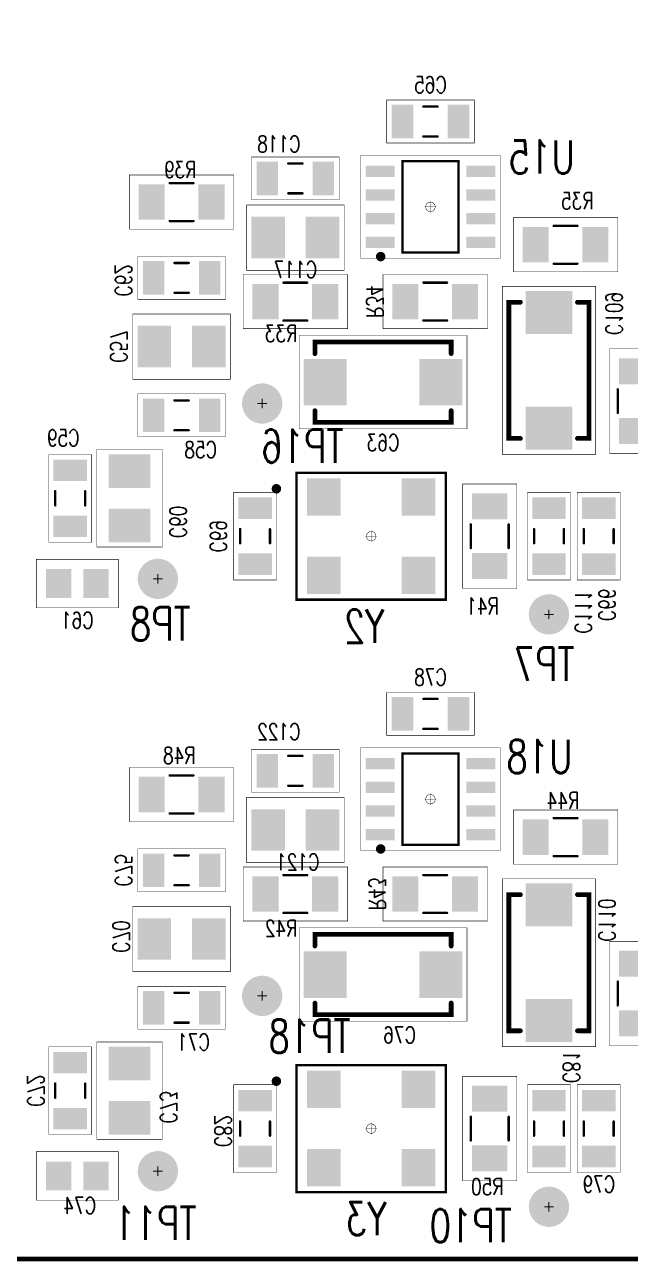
# Model space of a CAD drawing. Extents: x -0.16 to 8.87, y -0.15 to 6.46.
# Drawn here: x 1.919 to 3.197, y -0.005 to 2.604 of the extents above; entities that cross this region are included whole.
import ezdxf
from ezdxf.enums import TextEntityAlignment as Align

# ---------------------------------------------------------------- set-up
doc = ezdxf.new("R2010")
doc.units = 0
for name, color, linetype in [('BOARD_OUTLINE_00', 4, 'CONTINUOUS'), ('DRIL_NPLTE_THRU_01', 146, 'CONTINUOUS'), ('DRIL_NPLTE_THRU_02', 3, 'CONTINUOUS'), ('DRIL_NPLTE_THRU_03', 2, 'CONTINUOUS'), ('DRIL_NPLTE_THRU_04', 23, 'CONTINUOUS'), ('DRIL_PLTE_THRU_01', 146, 'CONTINUOUS'), ('DRIL_PLTE_THRU_02', 3, 'CONTINUOUS'), ('DRIL_PLTE_THRU_03', 2, 'CONTINUOUS'), ('DRIL_PLTE_THRU_04', 23, 'CONTINUOUS'), ('DRIL_SYMBOL', 4, 'CONTINUOUS'), ('PADS_BOT', 231, 'CONTINUOUS'), ('PADS_INNER', 130, 'CONTINUOUS'), ('PADS_TOP', 130, 'CONTINUOUS'), ('PART_BOT_2DLINE_26', 43, 'CONTINUOUS'), ('PART_BOT_2DLINE_27', 136, 'CONTINUOUS'), ('PART_NAME_29', 183, 'CONTINUOUS'), ('TAG_00', 4, 'CONTINUOUS'), ('TAG_01', 4, 'CONTINUOUS')]:
    doc.layers.add(name, color=color, linetype=linetype)
doc.styles.add('W0$01', font='simplex', dxfattribs={"width": 0.75})

# ---------------------------------------------------------------- blocks, each defined once
blk = doc.blocks.new('BOARD_3')
at = {"layer": 'BOARD_OUTLINE_00', "const_width": 0.01}
blk.add_lwpolyline([(0, 0), (8.7, 0), (8.7, 4), (5.459, 4), (5.459, 6.316), (2.9, 6.316), (2.9, 4), (0, 4)], close=True, dxfattribs=at)
blk = doc.blocks.new('SMOOTH_0$001')
at = {"const_width": 0.0005}
blk.add_lwpolyline([(-0.00025, 0, 1), (0.00025, 0, 1)], format="xyb", close=True, dxfattribs=at)
blk = doc.blocks.new('PART_BODY_BOT_6')
at = {"layer": 'PART_BOT_2DLINE_27', "const_width": 0.001}
blk.add_lwpolyline([(0.08661, 0.05118), (0.08661, -0.05118), (-0.08661, -0.05118), (-0.08661, 0.05118)], close=True, dxfattribs=at)
at = {"layer": 'PART_BOT_2DLINE_27'}
for p in [(-0.08661, 0.05118), (0.08661, 0.05118), (-0.08661, -0.05118), (0.08661, -0.05118)]:
    blk.add_blockref('SMOOTH_0$001', p, dxfattribs=at)
blk = doc.blocks.new('DRIL_HOLE_0')
blk.add_lwpolyline([(0, 0, 1), (0, 0, 1)], format="xyb", close=True)
blk = doc.blocks.new('PAD_1')
blk.add_lwpolyline([(0, 0, 1), (0, 0, 1)], format="xyb", close=True)
blk = doc.blocks.new('PAD_2')
at = {"const_width": 0.05315}
blk.add_lwpolyline([(-0.03051, 0), (0.03051, 0)], dxfattribs=at)
blk = doc.blocks.new('STK_BOT_16')
at = {"layer": 'DRIL_NPLTE_THRU_01'}
blk.add_blockref('DRIL_HOLE_0', (0, 0), dxfattribs=at)
at = {"layer": 'DRIL_NPLTE_THRU_02'}
blk.add_blockref('DRIL_HOLE_0', (0, 0), dxfattribs=at)
at = {"layer": 'DRIL_NPLTE_THRU_03'}
blk.add_blockref('DRIL_HOLE_0', (0, 0), dxfattribs=at)
at = {"layer": 'DRIL_NPLTE_THRU_04'}
blk.add_blockref('DRIL_HOLE_0', (0, 0), dxfattribs=at)
at = {"layer": 'PADS_BOT', "rotation": 90}
blk.add_blockref('PAD_2', (0, 0), dxfattribs=at)
at = {"layer": 'PADS_INNER'}
blk.add_blockref('PAD_1', (0, 0), dxfattribs=at)
at = {"layer": 'PADS_TOP'}
blk.add_blockref('PAD_1', (0, 0), dxfattribs=at)
blk = doc.blocks.new('SYM_BOT_4')
for name, p in [('STK_BOT_16', (-0.03937, 0)), ('STK_BOT_16', (0.03937, 0)), ('PART_BODY_BOT_6', (0, 0))]:
    blk.add_blockref(name, p)
blk = doc.blocks.new('PART_BOT_6')
blk.add_blockref('SYM_BOT_4', (0, 0))
at = {"layer": 'PART_NAME_29', "style": 'W0$01', "width": 0.75}
blk.add_text('C61', height=0.035, dxfattribs=at).set_placement((0, -0.095), align=Align.CENTER)
blk = doc.blocks.new('PART_BOT_7')
blk.add_blockref('SYM_BOT_4', (0, 0))
at = {"layer": 'PART_NAME_29', "style": 'W0$01', "width": 0.75}
blk.add_text('C74', height=0.035, dxfattribs=at).set_placement((-0.005, -0.08), align=Align.CENTER)
blk = doc.blocks.new('SMOOTH_0$005')
at = {"const_width": 0.0025}
blk.add_lwpolyline([(-0.00125, 0, 1), (0.00125, 0, 1)], format="xyb", close=True, dxfattribs=at)
blk = doc.blocks.new('PART_BODY_BOT_7')
at = {"layer": 'PART_BOT_2DLINE_26', "const_width": 0.005}
for points in [[(-0.015, 0.0315), (0.015, 0.0315)], [(-0.015, -0.0315), (0.015, -0.0315)]]:
    blk.add_lwpolyline(points, dxfattribs=at)
at = {"layer": 'PART_BOT_2DLINE_27', "const_width": 0.001}
blk.add_lwpolyline([(-0.09252, -0.04528), (0.09252, -0.04528), (0.09252, 0.04528), (-0.09252, 0.04528)], close=True, dxfattribs=at)
at = {"layer": 'PART_BOT_2DLINE_26'}
for p in [(-0.015, 0.0315), (0.015, 0.0315), (-0.015, -0.0315), (0.015, -0.0315)]:
    blk.add_blockref('SMOOTH_0$005', p, dxfattribs=at)
at = {"layer": 'PART_BOT_2DLINE_27'}
for p in [(-0.09252, 0.04528), (0.09252, 0.04528), (-0.09252, -0.04528), (0.09252, -0.04528)]:
    blk.add_blockref('SMOOTH_0$001', p, dxfattribs=at)
blk = doc.blocks.new('PAD_3')
at = {"const_width": 0.0453}
blk.add_lwpolyline([(-0.0354, 0), (0.0354, 0)], dxfattribs=at)
blk = doc.blocks.new('STK_BOT_17')
at = {"layer": 'DRIL_NPLTE_THRU_01'}
blk.add_blockref('DRIL_HOLE_0', (0, 0), dxfattribs=at)
at = {"layer": 'DRIL_NPLTE_THRU_02'}
blk.add_blockref('DRIL_HOLE_0', (0, 0), dxfattribs=at)
at = {"layer": 'DRIL_NPLTE_THRU_03'}
blk.add_blockref('DRIL_HOLE_0', (0, 0), dxfattribs=at)
at = {"layer": 'DRIL_NPLTE_THRU_04'}
blk.add_blockref('DRIL_HOLE_0', (0, 0), dxfattribs=at)
at = {"layer": 'PADS_BOT', "rotation": 90}
blk.add_blockref('PAD_3', (0, 0), dxfattribs=at)
at = {"layer": 'PADS_INNER'}
blk.add_blockref('PAD_1', (0, 0), dxfattribs=at)
at = {"layer": 'PADS_TOP'}
blk.add_blockref('PAD_1', (0, 0), dxfattribs=at)
blk = doc.blocks.new('SYM_BOT_5')
for name, p in [('STK_BOT_17', (-0.05906, 0)), ('STK_BOT_17', (0.05906, 0)), ('PART_BODY_BOT_7', (0, 0))]:
    blk.add_blockref(name, p)
blk = doc.blocks.new('PART_BOT_14')
blk.add_blockref('SYM_BOT_5', (0, 0))
at = {"layer": 'PART_NAME_29', "style": 'W0$01', "width": 0.75}
blk.add_text('C62', height=0.035, rotation=90, dxfattribs=at).set_placement((0.14, -0.005), align=Align.CENTER)
blk = doc.blocks.new('PART_BOT_15')
blk.add_blockref('SYM_BOT_5', (0, 0))
at = {"layer": 'PART_NAME_29', "style": 'W0$01', "width": 0.75}
blk.add_text('C75', height=0.035, rotation=90, dxfattribs=at).set_placement((0.14, 0), align=Align.CENTER)
blk = doc.blocks.new('PART_BOT_18')
blk.add_blockref('SYM_BOT_5', (0, 0))
at = {"layer": 'PART_NAME_29', "style": 'W0$01', "width": 0.75}
blk.add_text('C118', height=0.035, dxfattribs=at).set_placement((0.035, 0.055), align=Align.CENTER)
blk = doc.blocks.new('PART_BOT_20')
blk.add_blockref('SYM_BOT_5', (0, 0))
at = {"layer": 'PART_NAME_29', "style": 'W0$01', "width": 0.75}
blk.add_text('C122', height=0.035, dxfattribs=at).set_placement((0.035, 0.065), align=Align.CENTER)
blk = doc.blocks.new('PART_BOT_41')
blk.add_blockref('SYM_BOT_5', (0, 0))
at = {"layer": 'PART_NAME_29', "style": 'W0$01', "width": 0.75}
blk.add_text('C58', height=0.035, rotation=180, dxfattribs=at).set_placement((0.04, 0.09), align=Align.CENTER)
blk = doc.blocks.new('PART_BOT_42')
blk.add_blockref('SYM_BOT_5', (0, 0))
at = {"layer": 'PART_NAME_29', "style": 'W0$01', "width": 0.75}
blk.add_text('C59', height=0.035, rotation=270, dxfattribs=at).set_placement((0.11, -0.015), align=Align.CENTER)
blk = doc.blocks.new('PART_BOT_43')
blk.add_blockref('SYM_BOT_5', (0, 0))
at = {"layer": 'PART_NAME_29', "style": 'W0$01', "width": 0.75}
blk.add_text('C65', height=0.035, dxfattribs=at).set_placement((0, 0.06), align=Align.CENTER)
blk = doc.blocks.new('PART_BOT_44')
blk.add_blockref('SYM_BOT_5', (0, 0))
at = {"layer": 'PART_NAME_29', "style": 'W0$01', "width": 0.75}
blk.add_text('C66', height=0.035, dxfattribs=at).set_placement((-0.145, 0), align=Align.CENTER)
blk = doc.blocks.new('PART_BOT_46')
blk.add_blockref('SYM_BOT_5', (0, 0))
at = {"layer": 'PART_NAME_29', "style": 'W0$01', "width": 0.75}
blk.add_text('C69', height=0.035, rotation=180, dxfattribs=at).set_placement((0, 0.095), align=Align.CENTER)
blk = doc.blocks.new('PART_BOT_47')
blk.add_blockref('SYM_BOT_5', (0, 0))
at = {"layer": 'PART_NAME_29', "style": 'W0$01', "width": 0.75}
blk.add_text('C71', height=0.035, rotation=180, dxfattribs=at).set_placement((0.025, 0.09), align=Align.CENTER)
blk = doc.blocks.new('PART_BOT_48')
blk.add_blockref('SYM_BOT_5', (0, 0))
at = {"layer": 'PART_NAME_29', "style": 'W0$01', "width": 0.75}
blk.add_text('C72', height=0.035, dxfattribs=at).set_placement((0, -0.09), align=Align.CENTER)
blk = doc.blocks.new('PART_BOT_49')
blk.add_blockref('SYM_BOT_5', (0, 0))
at = {"layer": 'PART_NAME_29', "style": 'W0$01', "width": 0.75}
blk.add_text('C78', height=0.035, dxfattribs=at).set_placement((0, 0.06), align=Align.CENTER)
blk = doc.blocks.new('PART_BOT_50')
blk.add_blockref('SYM_BOT_5', (0, 0))
at = {"layer": 'PART_NAME_29', "style": 'W0$01', "width": 0.75}
blk.add_text('C79', height=0.035, rotation=270, dxfattribs=at).set_placement((-0.135, 0), align=Align.CENTER)
blk = doc.blocks.new('PART_BOT_53')
blk.add_blockref('SYM_BOT_5', (0, 0))
at = {"layer": 'PART_NAME_29', "style": 'W0$01', "width": 0.75}
blk.add_text('C82', height=0.035, rotation=180, dxfattribs=at).set_placement((0.005, 0.085), align=Align.CENTER)
blk = doc.blocks.new('PART_BOT_94')
blk.add_blockref('SYM_BOT_5', (0, 0))
at = {"layer": 'PART_NAME_29', "style": 'W0$01', "width": 0.75}
blk.add_text('C111', height=0.035, rotation=180, dxfattribs=at).set_placement((0.16, -0.055), align=Align.CENTER)
blk = doc.blocks.new('PART_BOT_95')
blk.add_blockref('SYM_BOT_5', (0, 0))
at = {"layer": 'PART_NAME_29', "style": 'W0$01', "width": 0.75}
blk.add_text('C81', height=0.035, rotation=180, dxfattribs=at).set_placement((-0.13, -0.03), align=Align.CENTER)
blk = doc.blocks.new('SMOOTH_0$01')
at = {"const_width": 0.005}
blk.add_lwpolyline([(-0.0025, 0, 1), (0.0025, 0, 1)], format="xyb", close=True, dxfattribs=at)
blk = doc.blocks.new('PART_BODY_BOT_8')
at = {"layer": 'PART_BOT_2DLINE_26', "const_width": 0.01}
for points in [[(-0.1437, 0.0602), (-0.1437, 0.08465), (0.1437, 0.08465), (0.1437, 0.0602)], [(-0.1437, -0.0602), (-0.1437, -0.08465), (0.1437, -0.08465), (0.1437, -0.0602)]]:
    blk.add_lwpolyline(points, dxfattribs=at)
at = {"layer": 'PART_BOT_2DLINE_27', "const_width": 0.001}
blk.add_lwpolyline([(-0.17717, -0.09843), (0.17717, -0.09843), (0.17717, 0.09843), (-0.17717, 0.09843)], close=True, dxfattribs=at)
at = {"layer": 'PART_BOT_2DLINE_26'}
for p in [(-0.1437, 0.08465), (0.1437, 0.08465), (-0.1437, 0.0602), (0.1437, 0.0602), (-0.1437, -0.0602), (0.1437, -0.0602), (-0.1437, -0.08465), (0.1437, -0.08465)]:
    blk.add_blockref('SMOOTH_0$01', p, dxfattribs=at)
at = {"layer": 'PART_BOT_2DLINE_27'}
for p in [(-0.17717, 0.09843), (0.17717, 0.09843), (-0.17717, -0.09843), (0.17717, -0.09843)]:
    blk.add_blockref('SMOOTH_0$001', p, dxfattribs=at)
blk = doc.blocks.new('PAD_4')
at = {"const_width": 0.0906}
blk.add_lwpolyline([(-0.0492, 0), (0.0492, 0)], dxfattribs=at)
blk = doc.blocks.new('STK_BOT_18')
at = {"layer": 'DRIL_NPLTE_THRU_01'}
blk.add_blockref('DRIL_HOLE_0', (0, 0), dxfattribs=at)
at = {"layer": 'DRIL_NPLTE_THRU_02'}
blk.add_blockref('DRIL_HOLE_0', (0, 0), dxfattribs=at)
at = {"layer": 'DRIL_NPLTE_THRU_03'}
blk.add_blockref('DRIL_HOLE_0', (0, 0), dxfattribs=at)
at = {"layer": 'DRIL_NPLTE_THRU_04'}
blk.add_blockref('DRIL_HOLE_0', (0, 0), dxfattribs=at)
at = {"layer": 'PADS_BOT', "rotation": 90}
blk.add_blockref('PAD_4', (0, 0), dxfattribs=at)
at = {"layer": 'PADS_INNER'}
blk.add_blockref('PAD_1', (0, 0), dxfattribs=at)
at = {"layer": 'PADS_TOP'}
blk.add_blockref('PAD_1', (0, 0), dxfattribs=at)
blk = doc.blocks.new('SYM_BOT_6')
for name, p in [('PART_BODY_BOT_8', (0, 0)), ('STK_BOT_18', (-0.12205, 0)), ('STK_BOT_18', (0.12205, 0))]:
    blk.add_blockref(name, p)
blk = doc.blocks.new('PART_BOT_99')
blk.add_blockref('SYM_BOT_6', (0, 0))
at = {"layer": 'PART_NAME_29', "style": 'W0$01', "width": 0.75}
blk.add_text('C109', height=0.035, dxfattribs=at).set_placement((0.12, 0.12), align=Align.CENTER)
blk = doc.blocks.new('PART_BOT_100')
blk.add_blockref('SYM_BOT_6', (0, 0))
at = {"layer": 'PART_NAME_29', "style": 'W0$01', "width": 0.75}
blk.add_text('C110', height=0.035, dxfattribs=at).set_placement((0.09, 0.105), align=Align.CENTER)
blk = doc.blocks.new('PART_BOT_104')
blk.add_blockref('SYM_BOT_6', (0, 0))
at = {"layer": 'PART_NAME_29', "style": 'W0$01', "width": 0.75}
blk.add_text('C63', height=0.035, dxfattribs=at).set_placement((0, -0.145), align=Align.CENTER)
blk = doc.blocks.new('PART_BOT_106')
blk.add_blockref('SYM_BOT_6', (0, 0))
at = {"layer": 'PART_NAME_29', "style": 'W0$01', "width": 0.75}
blk.add_text('C76', height=0.035, dxfattribs=at).set_placement((-0.035, -0.145), align=Align.CENTER)
blk = doc.blocks.new('PART_BODY_BOT_9')
at = {"layer": 'PART_BOT_2DLINE_27', "const_width": 0.001}
blk.add_lwpolyline([(-0.10276, -0.0689), (0.10276, -0.0689), (0.10276, 0.0689), (-0.10276, 0.0689)], close=True, dxfattribs=at)
at = {"layer": 'PART_BOT_2DLINE_27'}
for p in [(-0.10276, 0.0689), (0.10276, 0.0689), (-0.10276, -0.0689), (0.10276, -0.0689)]:
    blk.add_blockref('SMOOTH_0$001', p, dxfattribs=at)
blk = doc.blocks.new('PAD_5')
at = {"const_width": 0.0709}
blk.add_lwpolyline([(-0.0439, 0), (0.0439, 0)], dxfattribs=at)
blk = doc.blocks.new('STK_BOT_19')
at = {"layer": 'DRIL_NPLTE_THRU_01'}
blk.add_blockref('DRIL_HOLE_0', (0, 0), dxfattribs=at)
at = {"layer": 'DRIL_NPLTE_THRU_02'}
blk.add_blockref('DRIL_HOLE_0', (0, 0), dxfattribs=at)
at = {"layer": 'DRIL_NPLTE_THRU_03'}
blk.add_blockref('DRIL_HOLE_0', (0, 0), dxfattribs=at)
at = {"layer": 'DRIL_NPLTE_THRU_04'}
blk.add_blockref('DRIL_HOLE_0', (0, 0), dxfattribs=at)
at = {"layer": 'PADS_BOT', "rotation": 90}
blk.add_blockref('PAD_5', (0, 0), dxfattribs=at)
at = {"layer": 'PADS_INNER'}
blk.add_blockref('PAD_1', (0, 0), dxfattribs=at)
at = {"layer": 'PADS_TOP'}
blk.add_blockref('PAD_1', (0, 0), dxfattribs=at)
blk = doc.blocks.new('SYM_BOT_7')
for name, p in [('STK_BOT_19', (-0.05748, 0)), ('STK_BOT_19', (0.05748, 0)), ('PART_BODY_BOT_9', (0, 0))]:
    blk.add_blockref(name, p)
blk = doc.blocks.new('PART_BOT_108')
blk.add_blockref('SYM_BOT_7', (0, 0))
at = {"layer": 'PART_NAME_29', "style": 'W0$01', "width": 0.75}
blk.add_text('C117', height=0.035, rotation=180, dxfattribs=at).set_placement((0, 0.085), align=Align.CENTER)
blk = doc.blocks.new('PART_BOT_111')
blk.add_blockref('SYM_BOT_7', (0, 0))
at = {"layer": 'PART_NAME_29', "style": 'W0$01', "width": 0.75}
blk.add_text('C121', height=0.035, rotation=180, dxfattribs=at).set_placement((0.005, 0.085), align=Align.CENTER)
blk = doc.blocks.new('PART_BOT_122')
blk.add_blockref('SYM_BOT_7', (0, 0))
at = {"layer": 'PART_NAME_29', "style": 'W0$01', "width": 0.75}
blk.add_text('C57', height=0.035, rotation=90, dxfattribs=at).set_placement((0.15, 0), align=Align.CENTER)
blk = doc.blocks.new('PART_BOT_123')
blk.add_blockref('SYM_BOT_7', (0, 0))
at = {"layer": 'PART_NAME_29', "style": 'W0$01', "width": 0.75}
blk.add_text('C60', height=0.035, dxfattribs=at).set_placement((-0.05, 0.085), align=Align.CENTER)
blk = doc.blocks.new('PART_BOT_124')
blk.add_blockref('SYM_BOT_7', (0, 0))
at = {"layer": 'PART_NAME_29', "style": 'W0$01', "width": 0.75}
blk.add_text('C70', height=0.035, rotation=90, dxfattribs=at).set_placement((0.145, 0.005), align=Align.CENTER)
blk = doc.blocks.new('PART_BOT_125')
blk.add_blockref('SYM_BOT_7', (0, 0))
at = {"layer": 'PART_NAME_29', "style": 'W0$01', "width": 0.75}
blk.add_text('C73', height=0.035, dxfattribs=at).set_placement((-0.035, 0.065), align=Align.CENTER)
blk = doc.blocks.new('PART_BODY_BOT_21')
at = {"layer": 'PART_BOT_2DLINE_26', "const_width": 0.005}
for points in [[(-0.025, 0.04), (0.025, 0.04)], [(-0.025, -0.04), (0.025, -0.04)]]:
    blk.add_lwpolyline(points, dxfattribs=at)
at = {"layer": 'PART_BOT_2DLINE_27', "const_width": 0.001}
blk.add_lwpolyline([(-0.11024, -0.05709), (0.11024, -0.05709), (0.11024, 0.05709), (-0.11024, 0.05709)], close=True, dxfattribs=at)
at = {"layer": 'PART_BOT_2DLINE_26'}
for p in [(-0.025, 0.04), (0.025, 0.04), (-0.025, -0.04), (0.025, -0.04)]:
    blk.add_blockref('SMOOTH_0$005', p, dxfattribs=at)
at = {"layer": 'PART_BOT_2DLINE_27'}
for p in [(-0.11024, 0.05709), (0.11024, 0.05709), (-0.11024, -0.05709), (0.11024, -0.05709)]:
    blk.add_blockref('SMOOTH_0$001', p, dxfattribs=at)
blk = doc.blocks.new('PAD_21')
at = {"const_width": 0.0551}
blk.add_lwpolyline([(-0.0374, 0), (0.0374, 0)], dxfattribs=at)
blk = doc.blocks.new('STK_BOT_39')
at = {"layer": 'DRIL_NPLTE_THRU_01'}
blk.add_blockref('DRIL_HOLE_0', (0, 0), dxfattribs=at)
at = {"layer": 'DRIL_NPLTE_THRU_02'}
blk.add_blockref('DRIL_HOLE_0', (0, 0), dxfattribs=at)
at = {"layer": 'DRIL_NPLTE_THRU_03'}
blk.add_blockref('DRIL_HOLE_0', (0, 0), dxfattribs=at)
at = {"layer": 'DRIL_NPLTE_THRU_04'}
blk.add_blockref('DRIL_HOLE_0', (0, 0), dxfattribs=at)
at = {"layer": 'PADS_BOT', "rotation": 90}
blk.add_blockref('PAD_21', (0, 0), dxfattribs=at)
at = {"layer": 'PADS_INNER'}
blk.add_blockref('PAD_1', (0, 0), dxfattribs=at)
at = {"layer": 'PADS_TOP'}
blk.add_blockref('PAD_1', (0, 0), dxfattribs=at)
blk = doc.blocks.new('SYM_BOT_19')
for name, p in [('PART_BODY_BOT_21', (0, 0)), ('STK_BOT_39', (-0.06299, 0)), ('STK_BOT_39', (0.06299, 0))]:
    blk.add_blockref(name, p)
blk = doc.blocks.new('PART_BOT_151')
blk.add_blockref('SYM_BOT_19', (0, 0))
at = {"layer": 'PART_NAME_29', "style": 'W0$01', "width": 0.75}
blk.add_text('R36', height=0.035, rotation=180, dxfattribs=at).set_placement((-0.005, -0.07), align=Align.CENTER)
blk = doc.blocks.new('PART_BOT_153')
blk.add_blockref('SYM_BOT_19', (0, 0))
at = {"layer": 'PART_NAME_29', "style": 'W0$01', "width": 0.75}
blk.add_text('R45', height=0.035, rotation=180, dxfattribs=at).set_placement((-0.005, -0.06), align=Align.CENTER)
blk = doc.blocks.new('PART_BOT_171')
blk.add_blockref('SYM_BOT_19', (0, 0))
at = {"layer": 'PART_NAME_29', "style": 'W0$01', "width": 0.75}
blk.add_text('R33', height=0.035, rotation=180, dxfattribs=at).set_placement((-0.03, 0.085), align=Align.CENTER)
blk = doc.blocks.new('PART_BOT_172')
blk.add_blockref('SYM_BOT_19', (0, 0))
at = {"layer": 'PART_NAME_29', "style": 'W0$01', "width": 0.75}
blk.add_text('R35', height=0.035, rotation=180, dxfattribs=at).set_placement((0.025, -0.075), align=Align.CENTER)
blk = doc.blocks.new('PART_BOT_174')
blk.add_blockref('SYM_BOT_19', (0, 0))
at = {"layer": 'PART_NAME_29', "style": 'W0$01', "width": 0.75}
blk.add_text('R42', height=0.035, rotation=180, dxfattribs=at).set_placement((-0.03, 0.09), align=Align.CENTER)
blk = doc.blocks.new('PART_BOT_175')
blk.add_blockref('SYM_BOT_19', (0, 0))
at = {"layer": 'PART_NAME_29', "style": 'W0$01', "width": 0.75}
blk.add_text('R44', height=0.035, rotation=180, dxfattribs=at).set_placement((-0.005, -0.06), align=Align.CENTER)
blk = doc.blocks.new('PART_BOT_227')
blk.add_blockref('SYM_BOT_19', (0, 0))
at = {"layer": 'PART_NAME_29', "style": 'W0$01', "width": 0.75}
blk.add_text('R39', height=0.035, dxfattribs=at).set_placement((0.003, 0.051), align=Align.CENTER)
blk = doc.blocks.new('PART_BOT_228')
blk.add_blockref('SYM_BOT_19', (0, 0))
at = {"layer": 'PART_NAME_29', "style": 'W0$01', "width": 0.75}
blk.add_text('R48', height=0.035, dxfattribs=at).set_placement((0.005, 0.065), align=Align.CENTER)
blk = doc.blocks.new('PART_BOT_232')
blk.add_blockref('SYM_BOT_19', (0, 0))
at = {"layer": 'PART_NAME_29', "style": 'W0$01', "width": 0.75}
blk.add_text('R34', height=0.035, rotation=270, dxfattribs=at).set_placement((-0.145, 0), align=Align.CENTER)
blk = doc.blocks.new('PART_BOT_234')
blk.add_blockref('SYM_BOT_19', (0, 0))
at = {"layer": 'PART_NAME_29', "style": 'W0$01', "width": 0.75}
blk.add_text('R43', height=0.035, rotation=270, dxfattribs=at).set_placement((-0.14, 0), align=Align.CENTER)
blk = doc.blocks.new('PART_BOT_241')
blk.add_blockref('SYM_BOT_19', (0, 0))
at = {"layer": 'PART_NAME_29', "style": 'W0$01', "width": 0.75}
blk.add_text('R41', height=0.035, rotation=270, dxfattribs=at).set_placement((-0.165, -0.015), align=Align.CENTER)
blk = doc.blocks.new('PART_BOT_242')
blk.add_blockref('SYM_BOT_19', (0, 0))
at = {"layer": 'PART_NAME_29', "style": 'W0$01', "width": 0.75}
blk.add_text('R50', height=0.035, rotation=270, dxfattribs=at).set_placement((-0.14, -0.005), align=Align.CENTER)
blk = doc.blocks.new('PART_BODY_BOT_22')
at = {"layer": 'PART_BOT_2DLINE_26', "const_width": 0.005}
blk.add_lwpolyline([(-0.0965, -0.0591), (-0.0965, 0.0591), (0.0965, 0.0591), (0.0965, -0.0591)], close=True, dxfattribs=at)
at = {"layer": 'PART_BOT_2DLINE_26', "const_width": 0.01}
blk.add_lwpolyline([(-0.1, -0.105, 1), (-0.11, -0.105, 1)], format="xyb", close=True, dxfattribs=at)
at = {"layer": 'PART_BOT_2DLINE_27', "const_width": 0.001}
blk.add_lwpolyline([(-0.1083, 0.1476), (0.1083, 0.1476), (0.1083, -0.1476), (-0.1083, -0.1476)], close=True, dxfattribs=at)
for points in [[(0.012, 0), (-0.012, 0)], [(0, 0.012), (0, -0.012)]]:
    blk.add_lwpolyline(points, dxfattribs=at)
blk.add_lwpolyline([(0.01, 0, 1), (-0.01, 0, 1)], format="xyb", close=True, dxfattribs=at)
at = {"layer": 'TAG_00'}
blk.add_lwpolyline([(0, 0), (0, 0)], dxfattribs=at)
at = {"layer": 'TAG_01'}
blk.add_lwpolyline([(0, 0), (0, 0)], dxfattribs=at)
at = {"layer": 'PART_BOT_2DLINE_26'}
for p in [(-0.0965, 0.0591), (0.0965, 0.0591), (-0.0965, -0.0591), (0.0965, -0.0591)]:
    blk.add_blockref('SMOOTH_0$005', p, dxfattribs=at)
at = {"layer": 'PART_BOT_2DLINE_27'}
for p in [(-0.1083, 0.1476), (0.1083, 0.1476), (-0.012, 0), (0, 0.012), (0.012, 0), (0, -0.012), (-0.1083, -0.1476), (0.1083, -0.1476)]:
    blk.add_blockref('SMOOTH_0$001', p, dxfattribs=at)
blk = doc.blocks.new('PAD_22')
at = {"const_width": 0.0236}
blk.add_lwpolyline([(-0.0305, 0), (0.0305, 0)], dxfattribs=at)
blk = doc.blocks.new('STK_BOT_40')
at = {"layer": 'DRIL_NPLTE_THRU_01'}
blk.add_blockref('DRIL_HOLE_0', (0, 0), dxfattribs=at)
at = {"layer": 'DRIL_NPLTE_THRU_02'}
blk.add_blockref('DRIL_HOLE_0', (0, 0), dxfattribs=at)
at = {"layer": 'DRIL_NPLTE_THRU_03'}
blk.add_blockref('DRIL_HOLE_0', (0, 0), dxfattribs=at)
at = {"layer": 'DRIL_NPLTE_THRU_04'}
blk.add_blockref('DRIL_HOLE_0', (0, 0), dxfattribs=at)
at = {"layer": 'PADS_BOT', "rotation": 90}
blk.add_blockref('PAD_22', (0, 0), dxfattribs=at)
at = {"layer": 'PADS_INNER'}
blk.add_blockref('PAD_1', (0, 0), dxfattribs=at)
at = {"layer": 'PADS_TOP'}
blk.add_blockref('PAD_1', (0, 0), dxfattribs=at)
blk = doc.blocks.new('SYM_BOT_20')
for name, p in [('PART_BODY_BOT_22', (0, 0)), ('STK_BOT_40', (-0.075, 0.1063)), ('STK_BOT_40', (-0.025, 0.1063)), ('STK_BOT_40', (0.025, 0.1063)), ('STK_BOT_40', (0.075, 0.1063)), ('STK_BOT_40', (-0.075, -0.1063)), ('STK_BOT_40', (-0.025, -0.1063)), ('STK_BOT_40', (0.025, -0.1063)), ('STK_BOT_40', (0.075, -0.1063))]:
    blk.add_blockref(name, p)
blk = doc.blocks.new('PART_BOT_243')
blk.add_blockref('SYM_BOT_20', (0, 0))
at = {"layer": 'PART_NAME_29', "style": 'W0$01', "width": 0.75}
blk.add_text('U15', height=0.07, rotation=270, dxfattribs=at).set_placement((0.105, 0.235), align=Align.MIDDLE_CENTER)
blk = doc.blocks.new('PART_BOT_245')
blk.add_blockref('SYM_BOT_20', (0, 0))
at = {"layer": 'PART_NAME_29', "style": 'W0$01', "width": 0.75}
blk.add_text('U18', height=0.07, rotation=270, dxfattribs=at).set_placement((0.09, 0.23), align=Align.MIDDLE_CENTER)
blk = doc.blocks.new('DRIL_SYMBOL_0$05')
at = {"layer": 'DRIL_SYMBOL', "const_width": 0.002}
for points in [[(-0.01, 0), (0.01, 0)], [(0, -0.01), (0, 0.01)]]:
    blk.add_lwpolyline(points, dxfattribs=at)
blk = doc.blocks.new('DRIL_HOLE_0$05')
at = {"const_width": 0.025}
blk.add_lwpolyline([(-0.0125, 0, 1), (0.0125, 0, 1)], format="xyb", close=True, dxfattribs=at)
blk.add_blockref('DRIL_SYMBOL_0$05', (0, 0))
blk = doc.blocks.new('PAD_29')
at = {"const_width": 0.0425}
blk.add_lwpolyline([(0, -0.02125, 1), (0, 0.02125, 1)], format="xyb", close=True, dxfattribs=at)
blk = doc.blocks.new('STK_BOT_52')
at = {"layer": 'DRIL_PLTE_THRU_01'}
blk.add_blockref('DRIL_HOLE_0$05', (0, 0), dxfattribs=at)
at = {"layer": 'DRIL_PLTE_THRU_02'}
blk.add_blockref('DRIL_HOLE_0$05', (0, 0), dxfattribs=at)
at = {"layer": 'DRIL_PLTE_THRU_03'}
blk.add_blockref('DRIL_HOLE_0$05', (0, 0), dxfattribs=at)
at = {"layer": 'DRIL_PLTE_THRU_04'}
blk.add_blockref('DRIL_HOLE_0$05', (0, 0), dxfattribs=at)
at = {"layer": 'PADS_BOT'}
blk.add_blockref('PAD_29', (0, 0), dxfattribs=at)
at = {"layer": 'PADS_INNER'}
blk.add_blockref('PAD_29', (0, 0), dxfattribs=at)
at = {"layer": 'PADS_TOP'}
blk.add_blockref('PAD_29', (0, 0), dxfattribs=at)
blk = doc.blocks.new('SYM_BOT_30')
blk.add_blockref('STK_BOT_52', (0, 0))
blk = doc.blocks.new('PART_BOT_274')
blk.add_blockref('SYM_BOT_30', (0, 0))
at = {"layer": 'PART_NAME_29', "style": 'W0$01', "width": 0.75}
blk.add_text('TP10', height=0.07, dxfattribs=at).set_placement((0.165, -0.075), align=Align.CENTER)
blk = doc.blocks.new('PART_BOT_275')
blk.add_blockref('SYM_BOT_30', (0, 0))
at = {"layer": 'PART_NAME_29', "style": 'W0$01', "width": 0.75}
blk.add_text('TP11', height=0.07, dxfattribs=at).set_placement((0.005, -0.145), align=Align.CENTER)
blk = doc.blocks.new('PART_BOT_280')
blk.add_blockref('SYM_BOT_30', (0, 0))
at = {"layer": 'PART_NAME_29', "style": 'W0$01', "width": 0.75}
blk.add_text('TP16', height=0.07, dxfattribs=at).set_placement((-0.085, -0.125), align=Align.CENTER)
blk = doc.blocks.new('PART_BOT_282')
blk.add_blockref('SYM_BOT_30', (0, 0))
at = {"layer": 'PART_NAME_29', "style": 'W0$01', "width": 0.75}
blk.add_text('TP18', height=0.07, dxfattribs=at).set_placement((-0.1, -0.12), align=Align.CENTER)
blk = doc.blocks.new('PART_BOT_301')
blk.add_blockref('SYM_BOT_30', (0, 0))
at = {"layer": 'PART_NAME_29', "style": 'W0$01', "width": 0.75}
blk.add_text('TP7', height=0.07, dxfattribs=at).set_placement((0.01, -0.14), align=Align.CENTER)
blk = doc.blocks.new('PART_BOT_302')
blk.add_blockref('SYM_BOT_30', (0, 0))
at = {"layer": 'PART_NAME_29', "style": 'W0$01', "width": 0.75}
blk.add_text('TP8', height=0.07, dxfattribs=at).set_placement((-0.005, -0.13), align=Align.CENTER)
blk = doc.blocks.new('PART_BODY_BOT_46')
at = {"layer": 'PART_BOT_2DLINE_26', "const_width": 0.005}
blk.add_lwpolyline([(-0.1339, 0.1575), (0.1339, 0.1575), (0.1339, -0.1575), (-0.1339, -0.1575)], close=True, dxfattribs=at)
at = {"layer": 'PART_BOT_2DLINE_26', "const_width": 0.01}
blk.add_lwpolyline([(0.105, -0.2, 1), (0.095, -0.2, 1)], format="xyb", close=True, dxfattribs=at)
at = {"layer": 'PART_BOT_2DLINE_27', "const_width": 0.001}
for points in [[(0.012, 0), (-0.012, 0)], [(0, 0.012), (0, -0.012)]]:
    blk.add_lwpolyline(points, dxfattribs=at)
blk.add_lwpolyline([(0.01, 0, 1), (-0.01, 0, 1)], format="xyb", close=True, dxfattribs=at)
at = {"layer": 'TAG_00'}
blk.add_lwpolyline([(0, 0), (0, 0)], dxfattribs=at)
at = {"layer": 'TAG_01'}
blk.add_lwpolyline([(0, 0), (0, 0)], dxfattribs=at)
at = {"layer": 'PART_BOT_2DLINE_26'}
for p in [(-0.1339, 0.1575), (0.1339, 0.1575), (-0.1339, -0.1575), (0.1339, -0.1575)]:
    blk.add_blockref('SMOOTH_0$005', p, dxfattribs=at)
at = {"layer": 'PART_BOT_2DLINE_27'}
for p in [(-0.012, 0), (0, 0.012), (0.012, 0), (0, -0.012)]:
    blk.add_blockref('SMOOTH_0$001', p, dxfattribs=at)
blk = doc.blocks.new('PAD_36')
at = {"const_width": 0.0709}
blk.add_lwpolyline([(-0.0394, 0), (0.0394, 0)], dxfattribs=at)
blk = doc.blocks.new('STK_BOT_86')
at = {"layer": 'DRIL_NPLTE_THRU_01'}
blk.add_blockref('DRIL_HOLE_0', (0, 0), dxfattribs=at)
at = {"layer": 'DRIL_NPLTE_THRU_02'}
blk.add_blockref('DRIL_HOLE_0', (0, 0), dxfattribs=at)
at = {"layer": 'DRIL_NPLTE_THRU_03'}
blk.add_blockref('DRIL_HOLE_0', (0, 0), dxfattribs=at)
at = {"layer": 'DRIL_NPLTE_THRU_04'}
blk.add_blockref('DRIL_HOLE_0', (0, 0), dxfattribs=at)
at = {"layer": 'PADS_BOT'}
blk.add_blockref('PAD_36', (0, 0), dxfattribs=at)
at = {"layer": 'PADS_INNER'}
blk.add_blockref('PAD_1', (0, 0), dxfattribs=at)
at = {"layer": 'PADS_TOP'}
blk.add_blockref('PAD_1', (0, 0), dxfattribs=at)
blk = doc.blocks.new('SYM_BOT_39')
for name, p in [('PART_BODY_BOT_46', (0, 0)), ('STK_BOT_86', (-0.0827, 0.1)), ('STK_BOT_86', (0.0827, 0.1)), ('STK_BOT_86', (-0.0827, -0.1)), ('STK_BOT_86', (0.0827, -0.1))]:
    blk.add_blockref(name, p)
blk = doc.blocks.new('PART_BOT_325')
blk.add_blockref('SYM_BOT_39', (0, 0))
at = {"layer": 'PART_NAME_29', "style": 'W0$01', "width": 0.75}
blk.add_text('Y2', height=0.07, rotation=270, dxfattribs=at).set_placement((-0.225, -0.015), align=Align.CENTER)
blk = doc.blocks.new('PART_BOT_326')
blk.add_blockref('SYM_BOT_39', (0, 0))
at = {"layer": 'PART_NAME_29', "style": 'W0$01', "width": 0.75}
blk.add_text('Y3', height=0.07, rotation=270, dxfattribs=at).set_placement((-0.225, -0.01), align=Align.CENTER)

msp = doc.modelspace()

# ---------------------------------------------------------------- block references
msp.add_blockref('BOARD_3', (0, 0))
at = {"xscale": -1}
for name, p in [('PART_BOT_43', (2.775, 2.4)), ('PART_BOT_18', (2.49, 2.28)), ('PART_BOT_227', (2.25, 2.23)), ('PART_BOT_14', (2.25, 2.07)), ('PART_BOT_122', (2.25, 1.925)), ('PART_BOT_104', (2.675, 1.85)), ('PART_BOT_280', (2.42, 1.805)), ('PART_BOT_6', (2.03, 1.425)), ('PART_BOT_302', (2.2, 1.435)), ('PART_BOT_301', (3.025, 1.36)), ('PART_BOT_49', (2.775, 1.15)), ('PART_BOT_20', (2.49, 1.03)), ('PART_BOT_228', (2.25, 0.98)), ('PART_BOT_15', (2.25, 0.82)), ('PART_BOT_124', (2.25, 0.675)), ('PART_BOT_106', (2.675, 0.6)), ('PART_BOT_282', (2.42, 0.555)), ('PART_BOT_7', (2.03, 0.175)), ('PART_BOT_275', (2.2, 0.185)), ('PART_BOT_274', (3.025, 0.11))]:
    msp.add_blockref(name, p, dxfattribs=at)
for name, p, rotation in [('PART_BOT_243', (2.775, 2.22), -90), ('PART_BOT_172', (3.06, 2.14), -180), ('PART_BOT_108', (2.49, 2.155), -180), ('PART_BOT_171', (2.49, 2.02), -180), ('PART_BOT_232', (2.785, 2.02), -180), ('PART_BOT_99', (3.025, 1.875), -90), ('PART_BOT_151', (3.21, 1.81), -270), ('PART_BOT_41', (2.25, 1.78), -180), ('PART_BOT_42', (2.015, 1.605), -90), ('PART_BOT_123', (2.14, 1.605), -90), ('PART_BOT_325', (2.65, 1.525), -90), ('PART_BOT_46', (2.405, 1.525), -270), ('PART_BOT_241', (2.9, 1.525), -90), ('PART_BOT_94', (3.025, 1.525), -270), ('PART_BOT_44', (3.13, 1.525), -90), ('PART_BOT_245', (2.775, 0.97), -90), ('PART_BOT_111', (2.49, 0.905), -180), ('PART_BOT_175', (3.06, 0.89), -180), ('PART_BOT_174', (2.49, 0.77), -180), ('PART_BOT_234', (2.785, 0.77), -180), ('PART_BOT_100', (3.025, 0.625), -90), ('PART_BOT_153', (3.21, 0.56), -270), ('PART_BOT_47', (2.25, 0.53), -180), ('PART_BOT_48', (2.015, 0.355), -90), ('PART_BOT_125', (2.14, 0.355), -90), ('PART_BOT_326', (2.65, 0.275), -90), ('PART_BOT_95', (3.025, 0.275), -270), ('PART_BOT_53', (2.405, 0.275), -270), ('PART_BOT_242', (2.9, 0.275), -90), ('PART_BOT_50', (3.13, 0.275), -90)]:
    msp.add_blockref(name, p, dxfattribs=dict(at, rotation=rotation))

doc.saveas('drawing.dxf')
